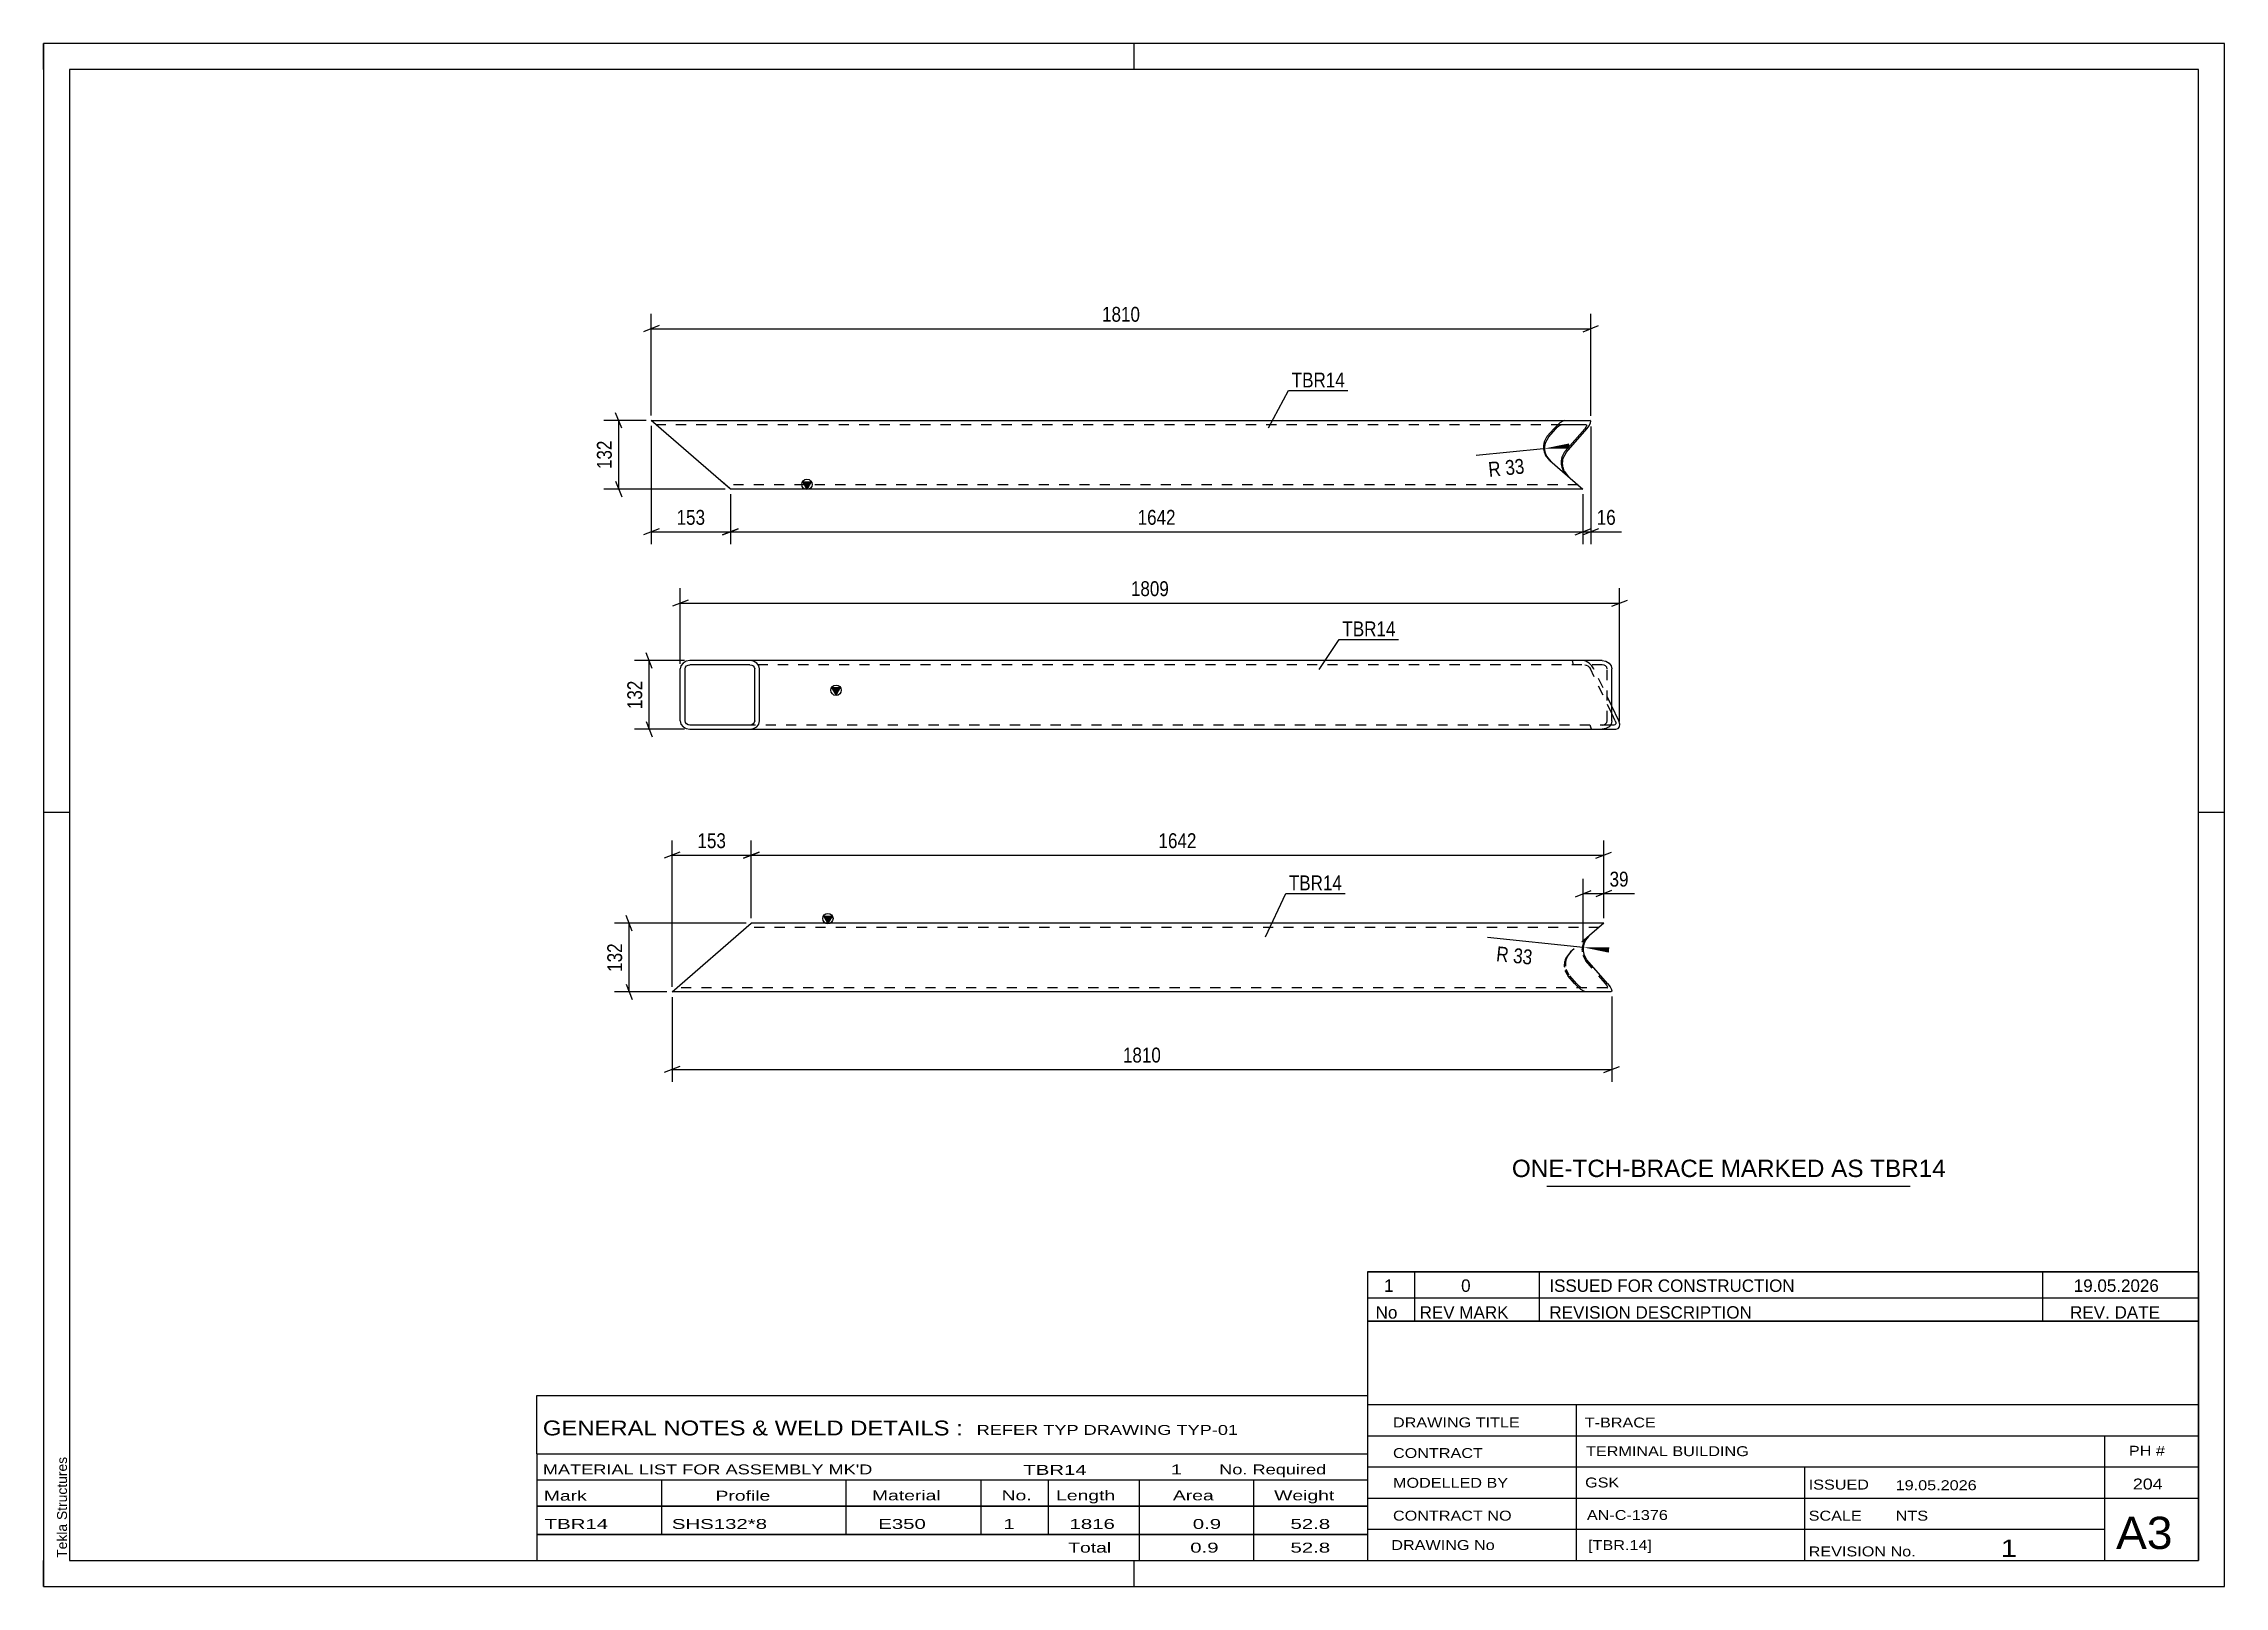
# Model space of a CAD drawing. Header units: millimetres. Extents: x 0 to 420, y 0 to 297.
import ezdxf

# ---------------------------------------------------------------- set-up
doc = ezdxf.new("R2010")
doc.units = ezdxf.units.MM
doc.linetypes.add('DXK_LINE_DOT2', pattern=[3.9198, 1.9599, -1.9599])
doc.styles.add('Arial', font='ARIAL.TTF', dxfattribs={"height": 0.2})
doc.styles.add('Arial Narrow', font='ARIALN.TTF', dxfattribs={"height": 0.2})

# ---------------------------------------------------------------- blocks, each defined once
blk = doc.blocks.new('Unknown-491737003-2114')
at = {"color": 5, "linetype": 'Continuous'}
for p, q in [((420, 297), (0, 297)), ((0, 297), (0, 0)), ((0, 292), (0, 297)), ((210, 292), (210, 297)), ((420, 0), (420, 297)), ((415, 292), (5, 292)), ((5, 292), (5, 5)), ((415, 5), (415, 292)), ((5, 149), (0, 149)), ((420, 149), (415, 149)), ((0, 0), (0, 5)), ((5, 5), (415, 5)), ((210, 0), (210, 5)), ((0, 0), (420, 0))]:
    blk.add_line(p, q, dxfattribs=at)
at = {"color": 174, "linetype": 'Continuous', "style": 'Arial'}
blk.add_text('Tekla Structures', height=1.9102, rotation=90, dxfattribs=at).set_placement((4.5, 5.5))
blk = doc.blocks.new('Unknown-491737003-2874')
at = {"color": 7, "linetype": 'Continuous'}
for p, q in [((255, 51.05), (255, 5)), ((255, 51.05), (415, 51.05)), ((415, 51), (415, 5)), ((255, 35), (415, 35)), ((295.14, 35), (295.14, 5)), ((255, 29), (415, 29)), ((397, 5.05), (397, 28.9)), ((255, 23), (415, 23)), ((339.14, 23), (339.14, 5)), ((255, 17), (415, 17)), ((255, 11), (397, 11)), ((255, 5), (415, 5))]:
    blk.add_line(p, q, dxfattribs=at)
at = {"color": 7, "style": 'Arial Narrow'}
for s, height, width, p in [('DRAWING TITLE', 1.9089, 1.425378, (259.88, 30.61)), ('T-BRACE', 1.909, 1.425378, (296.81, 30.59)), ('CONTRACT', 1.909, 1.425378, (259.88, 24.71)), ('TERMINAL BUILDING', 1.9089, 1.425378, (297.06, 25.07)), ('MODELLED BY', 1.9089, 1.425378, (259.88, 18.98)), ('GSK', 1.909, 1.425378, (296.88, 19.04)), ('ISSUED', 1.909, 1.425378, (339.94, 18.64)), ('19.05.2026', 1.909, 1.425378, (356.69, 18.52)), ('CONTRACT NO', 1.9089, 1.425378, (259.88, 12.66)), ('AN-C-1376', 1.909, 1.425378, (297.23, 12.78)), ('SCALE', 1.909, 1.425378, (339.94, 12.65)), ('A3', 6.204, 1.25, (399.14, 7.2)), ('DRAWING No', 1.909, 1.425378, (259.56, 7)), ('[TBR.14]', 1.909, 1.425378, (297.46, 6.99)), ('1', 3.34, 1.5, (376.91, 5.68)), ('REVISION No.', 1.9089, 1.425378, (339.94, 5.77))]:
    blk.add_text(s, height=height, dxfattribs=dict(at, width=width)).set_placement(p)
at = {"color": 7, "linetype": 'Continuous', "style": 'Arial Narrow'}
for s, height, width, p in [('PH #', 1.909, 1.43, (401.6, 25.15)), ('204', 2.1, 1.43, (402.37, 18.65)), ('NTS', 1.909, 1.425378, (356.7, 12.65))]:
    blk.add_text(s, height=height, dxfattribs=dict(at, width=width)).set_placement(p)
blk = doc.blocks.new('Unknown-491737003-2875')
at = {"color": 7, "linetype": 'Continuous'}
for p, q in [((95, 36.75), (255, 36.75)), ((95, 25.5), (95, 36.75)), ((255, 36.75), (255, 25.5)), ((95, 25.5), (255, 25.5)), ((95, 25.5), (95, 20.5)), ((255, 25.5), (255, 20.5)), ((95, 20.5), (255, 20.5)), ((95, 20.5), (95, 15.5)), ((119, 20.5), (119, 15.5)), ((154.5, 20.5), (154.5, 15.5)), ((180.5, 20.5), (180.5, 15.5)), ((193.5, 20.5), (193.5, 15.5)), ((211, 20.5), (211, 15.5)), ((233, 20.5), (233, 15.5)), ((255, 20.5), (255, 15.5)), ((95, 15.5), (255, 15.5)), ((95, 15.45), (95, 10.05)), ((95, 15.45), (255, 15.45)), ((119, 15.5), (119, 10)), ((154.5, 15.5), (154.5, 10)), ((180.5, 15.5), (180.5, 10)), ((193.5, 15.5), (193.5, 10)), ((211, 15.5), (211, 10)), ((233, 15.5), (233, 10)), ((255, 15.45), (255, 10.05)), ((95, 10.05), (255, 10.05)), ((95, 10), (255, 10)), ((95, 10), (95, 5)), ((211, 10), (211, 5)), ((233, 10), (233, 5)), ((255, 10), (255, 5)), ((95, 5), (255, 5))]:
    blk.add_line(p, q, dxfattribs=at)
at = {"color": 7, "style": 'Arial Narrow'}
for s, height, width, p in [('GENERAL NOTES & WELD DETAILS :', 2.8633, 1.4, (96.15, 29.06)), ('REFER TYP DRAWING TYP-01', 1.9089, 1.6, (179.7, 29.16)), ("MATERIAL LIST FOR ASSEMBLY MK'D", 1.9089, 1.6, (96.15, 21.56)), ('TBR14', 1.909, 1.794707, (188.68, 21.47)), ('1', 1.91, 1.794707, (217.08, 21.56)), ('No. Required', 1.9089, 1.6, (226.41, 21.56)), ('Mark', 1.909, 1.7, (96.34, 16.5)), ('Profile', 1.909, 1.7, (129.41, 16.5)), ('Material', 1.909, 1.7, (159.54, 16.56)), ('No.', 1.909, 1.7, (184.5, 16.56)), ('Length', 1.909, 1.7, (195, 16.56)), ('Area', 1.909, 1.7, (217.5, 16.56)), ('Weight', 1.909, 1.7, (237, 16.56))]:
    blk.add_text(s, height=height, dxfattribs=dict(at, width=width)).set_placement(p)
at = {"color": 7, "linetype": 'Continuous', "style": 'Arial Narrow'}
for s, height, width, p in [('TBR14', 1.909, 1.794707, (96.5, 11.06)), ('SHS132*8', 1.909, 1.794707, (121, 11.06)), ('E350', 1.909, 1.794707, (160.74, 11.06)), ('1', 1.91, 1.794707, (184.86, 11.06)), ('1816', 1.909, 1.794707, (197.58, 11.06)), ('0.9', 1.909, 1.794707, (221.32, 11.06)), ('52.8', 1.909, 1.794707, (240.14, 11.06)), ('Total', 1.909, 1.7, (197.33, 6.5)), ('0.9', 1.909, 1.794707, (220.83, 6.5)), ('52.8', 1.909, 1.794707, (240.14, 6.5))]:
    blk.add_text(s, height=height, dxfattribs=dict(at, width=width)).set_placement(p)
blk = doc.blocks.new('Unknown-491737003-2876')
at = {"color": 7, "linetype": 'Continuous'}
for p, q in [((255, 60.55), (415, 60.55)), ((415, 60.55), (255, 60.55)), ((255, 60.55), (255, 55.55)), ((264, 60.55), (264, 55.55)), ((288, 60.55), (288, 55.55)), ((385, 60.55), (385, 55.55)), ((415, 60.55), (415, 55.55)), ((255, 55.55), (415, 55.55)), ((255, 55.55), (255, 51.05)), ((255, 55.55), (415, 55.55)), ((264, 55.55), (264, 51.05)), ((288, 55.55), (288, 51.05)), ((385, 55.55), (385, 51.05)), ((415, 55.55), (415, 51.05)), ((415, 51.05), (255, 51.05))]:
    blk.add_line(p, q, dxfattribs=at)
at = {"color": 7, "linetype": 'Continuous', "style": 'Arial Narrow'}
for s, height, width, p in [('1', 2.39, 1.196471, (258.16, 56.7)), ('0', 2.39, 1.196471, (273, 56.7)), ('ISSUED FOR CONSTRUCTION', 2.3861, 1.196471, (290, 56.7)), ('19.05.2026', 2.386, 1.196471, (391, 56.7)), ('No', 2.386, 1.2, (256.54, 51.55)), ('REV MARK', 2.386, 1.2, (265, 51.55)), ('REVISION DESCRIPTION', 2.3861, 1.2, (290, 51.55)), ('REV. DATE', 2.386, 1.2, (390.28, 51.55))]:
    blk.add_text(s, height=height, dxfattribs=dict(at, width=width)).set_placement(p)
blk = doc.blocks.new('Unknown-491737003-2877')
at = {"color": 7, "linetype": 'Continuous'}
blk.add_line((289.5, 77.05), (359.5, 77.05), dxfattribs=at)
at = {"color": 7, "style": 'Arial'}
blk.add_text('ONE-TCH-BRACE MARKED AS TBR14', height=3.3428, dxfattribs=at).set_placement((282.78, 78.8))
blk = doc.blocks.new('Part-491737003-1965 - 1879')
at = {"linetype": 'Continuous'}
blk.add_hatch(color=2, dxfattribs=at).paths.add_polyline_path([(151.04, 127.65), (150.24, 129.05), (151.84, 129.05)])
at = {"color": 2, "linetype": 'Continuous'}
for p, q in [((121.04, 114.45), (136.3, 127.65)), ((300.46, 127.65), (136.3, 127.65)), ((151.04, 127.65), (150.24, 129.05)), ((150.24, 129.05), (151.84, 129.05)), ((151.84, 129.05), (151.04, 127.65)), ((300.46, 127.65), (297.73, 125.28)), ((296.9, 124.25), (297.73, 125.28)), ((297.24, 120.64), (296.64, 121.73)), ((301.21, 116.05), (297.24, 120.64)), ((301.82, 114.45), (121.04, 114.45)), ((301.21, 116.05), (301.68, 115.44)), ((301.68, 115.44), (301.96, 114.92)), ((302.01, 114.57), (301.82, 114.45)), ((301.96, 114.92), (302.01, 114.57))]:
    blk.add_line(p, q, dxfattribs=at)
at = {"color": 7, "linetype": 'DXK_LINE_DOT2'}
for p, q in [((299.54, 126.85), (135.38, 126.85)), ((294.09, 122.14), (293.27, 121.1)), ((293.49, 121.29), (294.31, 122.33)), ((297.73, 125.28), (294.09, 122.14)), ((297.51, 125.09), (296.68, 124.06)), ((293, 118.59), (293.61, 117.49)), ((293.83, 117.68), (293.22, 118.78)), ((295.24, 116.05), (293.83, 117.68)), ((296.42, 121.54), (297.02, 120.45)), ((300.82, 116.05), (297.02, 120.45)), ((121.97, 115.25), (122.04, 115.31)), ((301.13, 115.25), (121.97, 115.25)), ((294.86, 116.05), (293.61, 117.49)), ((295.45, 115.44), (294.86, 116.05)), ((295.24, 116.05), (295.54, 115.74)), ((296.06, 114.92), (295.45, 115.44)), ((295.54, 115.74), (295.84, 115.49)), ((295.84, 115.49), (295.92, 115.44)), ((295.92, 115.44), (296.12, 115.31)), ((296.61, 114.57), (296.06, 114.92)), ((296.12, 115.31), (296.32, 115.25)), ((297.01, 114.45), (296.61, 114.57)), ((301.06, 115.74), (300.82, 116.05)), ((301.2, 115.49), (301.06, 115.74)), ((301.13, 115.25), (301.23, 115.31)), ((301.23, 115.31), (301.2, 115.49))]:
    blk.add_line(p, q, dxfattribs=at)
at = {"color": 2, "linetype": 'Continuous'}
blk.add_circle((151.04, 128.55), 1, dxfattribs=at)
at = {"color": 7, "linetype": 'DXK_LINE_DOT2'}
for centre in [(299.59, 122.48), (296.18, 119.53), (296.4, 119.72)]:
    blk.add_arc(centre, 3.31, 151.6191, 196.5408, dxfattribs=at)
at = {"color": 2, "linetype": 'Continuous'}
blk.add_arc((299.81, 122.67), 3.31, 151.6191, 196.5408, dxfattribs=at)
blk = doc.blocks.new('Part-491737003-1972 - 1971')
at = {"linetype": 'Continuous'}
blk.add_hatch(color=2, dxfattribs=at).paths.add_polyline_path([(152.61, 171.62), (151.81, 173.02), (153.41, 173.02)])
at = {"color": 2, "linetype": 'Continuous'}
for p, q in [((122.75, 177.23), (122.61, 176.62)), ((122.61, 166.62), (122.61, 176.62)), ((123.15, 177.75), (122.75, 177.23)), ((123.75, 178.1), (123.15, 177.75)), ((123.54, 176.62), (123.61, 176.93)), ((123.54, 166.62), (123.54, 176.62)), ((123.61, 176.93), (123.81, 177.19)), ((124.46, 178.22), (123.75, 178.1)), ((123.81, 177.19), (124.11, 177.36)), ((124.11, 177.36), (124.46, 177.42)), ((300.18, 178.22), (124.46, 178.22)), ((136.02, 177.42), (124.46, 177.42)), ((136.73, 178.1), (136.02, 178.22)), ((136.02, 177.42), (136.37, 177.36)), ((136.37, 177.36), (136.67, 177.19)), ((136.67, 177.19), (136.87, 176.93)), ((137.33, 177.75), (136.73, 178.1)), ((136.87, 176.93), (136.95, 176.62)), ((136.95, 166.62), (136.95, 176.62)), ((137.73, 177.23), (137.33, 177.75)), ((137.87, 176.62), (137.73, 177.23)), ((137.87, 166.62), (137.87, 176.62)), ((300.18, 178.22), (300.89, 178.1)), ((300.89, 178.1), (301.49, 177.75)), ((301.49, 177.75), (301.89, 177.23)), ((301.89, 177.23), (302.03, 176.62)), ((302.03, 166.62), (302.03, 176.62)), ((152.61, 171.62), (151.81, 173.02)), ((151.81, 173.02), (153.41, 173.02)), ((153.41, 173.02), (152.61, 171.62)), ((303.39, 166.62), (302.03, 169.45)), ((302.7, 166.62), (302.03, 168.01)), ((122.61, 166.62), (122.75, 166.01)), ((122.75, 166.01), (123.15, 165.49)), ((123.15, 165.49), (123.75, 165.14)), ((123.61, 166.31), (123.54, 166.62)), ((123.81, 166.06), (123.61, 166.31)), ((123.75, 165.14), (124.46, 165.02)), ((124.11, 165.88), (123.81, 166.06)), ((124.46, 165.82), (124.11, 165.88)), ((136.02, 165.82), (124.46, 165.82)), ((124.46, 165.02), (300.18, 165.02)), ((136.37, 165.88), (136.02, 165.82)), ((136.02, 165.02), (136.73, 165.14)), ((136.67, 166.06), (136.37, 165.88)), ((136.87, 166.31), (136.67, 166.06)), ((136.73, 165.14), (137.33, 165.49)), ((136.95, 166.62), (136.87, 166.31)), ((137.33, 165.49), (137.73, 166.01)), ((137.73, 166.01), (137.87, 166.62)), ((300.89, 165.14), (300.18, 165.02)), ((300.18, 165.02), (302.78, 165.02)), ((301.49, 165.49), (300.89, 165.14)), ((301.89, 166.01), (301.49, 165.49)), ((302.39, 165.82), (301.74, 165.82)), ((302.03, 166.62), (301.89, 166.01)), ((302.63, 165.88), (302.39, 165.82)), ((302.77, 166.06), (302.63, 165.88)), ((302.7, 166.62), (302.8, 166.31)), ((302.8, 166.31), (302.77, 166.06)), ((302.78, 165.02), (303.25, 165.14)), ((303.25, 165.14), (303.53, 165.49)), ((303.58, 166.01), (303.39, 166.62)), ((303.53, 165.49), (303.58, 166.01))]:
    blk.add_line(p, q, dxfattribs=at)
at = {"color": 7, "linetype": 'DXK_LINE_DOT2'}
for p, q in [((300.18, 177.42), (136.02, 177.42)), ((294.67, 177.42), (294.45, 178.22)), ((297.01, 178.1), (296.43, 178.22)), ((296.81, 177.42), (297.11, 177.36)), ((297.63, 177.75), (297.01, 178.1)), ((297.11, 177.36), (297.41, 177.19)), ((297.41, 177.19), (297.69, 176.93)), ((298.18, 177.23), (297.63, 177.75)), ((297.69, 176.93), (297.89, 176.62)), ((302.03, 168.01), (297.89, 176.62)), ((298.58, 176.62), (298.18, 177.23)), ((302.03, 169.45), (298.58, 176.62)), ((300.53, 177.36), (300.18, 177.42)), ((300.83, 177.19), (300.53, 177.36)), ((301.04, 176.93), (300.83, 177.19)), ((301.11, 176.62), (301.04, 176.93)), ((301.11, 166.62), (301.11, 176.62)), ((301.74, 165.82), (136.02, 165.82)), ((298.09, 165.02), (297.87, 165.82)), ((300.18, 165.82), (300.53, 165.88)), ((300.53, 165.88), (300.83, 166.06)), ((300.83, 166.06), (301.04, 166.31)), ((301.04, 166.31), (301.11, 166.62))]:
    blk.add_line(p, q, dxfattribs=at)
at = {"color": 2, "linetype": 'Continuous'}
blk.add_circle((152.61, 172.52), 1, dxfattribs=at)
blk = doc.blocks.new('Part-491737003-2144 - 2143')
at = {"linetype": 'Continuous'}
blk.add_hatch(color=2, dxfattribs=at).paths.add_polyline_path([(147.02, 211.24), (146.22, 212.64), (147.82, 212.64)])
at = {"color": 2, "linetype": 'Continuous'}
for p, q in [((130.43, 212.84), (117.02, 224.44)), ((117.02, 224.44), (297.8, 224.44)), ((289.59, 221.4), (290.84, 222.84)), ((289.81, 221.21), (291.22, 222.84)), ((291.43, 223.45), (290.84, 222.84)), ((291.22, 222.84), (291.52, 223.15)), ((292.04, 223.97), (291.43, 223.45)), ((291.52, 223.15), (291.82, 223.41)), ((291.82, 223.41), (292.1, 223.58)), ((292.59, 224.32), (292.04, 223.97)), ((292.1, 223.58), (292.3, 223.64)), ((297.11, 223.64), (292.3, 223.64)), ((292.99, 224.44), (292.59, 224.32)), ((293, 218.45), (296.8, 222.84)), ((293.22, 218.26), (297.19, 222.84)), ((297.04, 223.15), (296.8, 222.84)), ((297.18, 223.41), (297.04, 223.15)), ((297.11, 223.64), (297.21, 223.58)), ((297.21, 223.58), (297.18, 223.41)), ((297.19, 222.84), (297.66, 223.45)), ((297.66, 223.45), (297.94, 223.97)), ((297.99, 224.32), (297.8, 224.44)), ((297.94, 223.97), (297.99, 224.32)), ((288.98, 220.3), (289.59, 221.4)), ((289.81, 221.21), (289.2, 220.11)), ((292.4, 217.35), (293, 218.45)), ((290.07, 216.75), (289.25, 217.79)), ((289.47, 217.6), (290.29, 216.56)), ((290.07, 216.75), (296.44, 211.24)), ((293.22, 218.26), (292.62, 217.16)), ((293.49, 213.8), (292.66, 214.84)), ((292.88, 214.64), (293.71, 213.61)), ((132.28, 211.24), (130.43, 212.84)), ((296.44, 211.24), (132.28, 211.24)), ((147.02, 211.24), (146.22, 212.64)), ((146.22, 212.64), (147.82, 212.64)), ((147.82, 212.64), (147.02, 211.24))]:
    blk.add_line(p, q, dxfattribs=at)
at = {"color": 7, "linetype": 'DXK_LINE_DOT2'}
for p, q in [((117.95, 223.64), (118.02, 223.58)), ((292.3, 223.64), (117.95, 223.64)), ((132.14, 211.36), (130.43, 212.84)), ((295.52, 212.04), (131.36, 212.04))]:
    blk.add_line(p, q, dxfattribs=at)
at = {"color": 2, "linetype": 'Continuous'}
blk.add_circle((147.02, 212.14), 1, dxfattribs=at)
for centre in [(292.16, 219.36), (292.38, 219.17), (295.57, 216.41), (295.79, 216.22)]:
    blk.add_arc(centre, 3.31, 163.4592, 208.3809, dxfattribs=at)
blk = doc.blocks.new('StraightDimension-491737003-2439 - 1879')
at = {"color": 7, "linetype": 'Continuous'}
for p, q in [((296.52, 124.02), (296.52, 136.22)), ((300.46, 128.65), (300.46, 136.22)), ((295.02, 132.77), (298.02, 133.97)), ((296.52, 133.37), (300.46, 133.37)), ((301.96, 133.97), (298.96, 132.77))]:
    blk.add_line(p, q, dxfattribs=at)
at = {"color": 0}
blk.add_wipeout([(305.84, 134.12), (305.84, 138.32), (300.99, 138.32), (300.99, 134.12)], dxfattribs=at)
at = {"color": 7, "linetype": 'Continuous'}
blk.add_line((300.46, 133.37), (306.37, 133.37), dxfattribs=at)
blk.add_line((300.46, 133.37), (306.37, 133.37), dxfattribs=at)
at = {"color": 3, "style": 'Arial Narrow'}
blk.add_text('39', height=2.863, dxfattribs=at).set_placement((301.59, 134.72))
blk = doc.blocks.new('StraightDimension-491737003-2186 - 1879')
at = {"color": 7, "linetype": 'Continuous'}
for p, q in [((121.04, 113.45), (121.04, 97.1)), ((302.01, 113.57), (302.01, 97.1)), ((122.54, 100.1), (119.54, 98.9)), ((121.04, 99.5), (302.01, 99.5)), ((300.51, 98.9), (303.51, 100.1))]:
    blk.add_line(p, q, dxfattribs=at)
at = {"color": 0}
blk.add_wipeout([(215.78, 100.25), (215.78, 104.45), (207.27, 104.45), (207.27, 100.25)], dxfattribs=at)
at = {"color": 3, "style": 'Arial Narrow'}
blk.add_text('1810', height=2.863, dxfattribs=at).set_placement((207.87, 100.85))
blk = doc.blocks.new('StraightDimension-491737003-2371 - 1879')
at = {"color": 7, "linetype": 'Continuous'}
for p, q in [((136.3, 128.65), (136.3, 143.62)), ((300.46, 128.65), (300.46, 143.62)), ((137.8, 141.37), (134.8, 140.17)), ((136.3, 140.77), (300.46, 140.77)), ((298.96, 140.17), (301.96, 141.37))]:
    blk.add_line(p, q, dxfattribs=at)
at = {"color": 0}
blk.add_wipeout([(222.64, 141.52), (222.64, 145.72), (214.12, 145.72), (214.12, 141.52)], dxfattribs=at)
at = {"color": 3, "style": 'Arial Narrow'}
blk.add_text('1642', height=2.863, dxfattribs=at).set_placement((214.72, 142.12))
blk = doc.blocks.new('RadiusDimension-491737003-2436 - 1879')
at = {"linetype": 'Continuous'}
blk.add_hatch(color=7, dxfattribs=at).paths.add_polyline_path([(301.44, 122), (296.52, 123.02), (301.54, 123)])
at = {"color": 7, "linetype": 'Continuous'}
blk.add_line((296.52, 123.02), (278.08, 124.93), dxfattribs=at)
blk.add_arc((299.81, 122.67), 3.31, 151.6191, 196.5408, dxfattribs=at)
at = {"color": 0}
blk.add_wipeout([(287.1, 119.02), (287.53, 123.19), (279.43, 124.03), (279, 119.86)], dxfattribs=at)
at = {"color": 3, "style": 'Arial Narrow'}
blk.add_text('R 33', height=2.863, rotation=-5.9187, dxfattribs=at).set_placement((279.66, 120.39))
blk = doc.blocks.new('StraightDimension-491737003-2372 - 1879')
at = {"color": 7, "linetype": 'Continuous'}
for p, q in [((121.04, 115.45), (121.04, 143.62)), ((136.3, 128.65), (136.3, 143.62)), ((122.54, 141.37), (119.54, 140.17)), ((121.04, 140.77), (136.3, 140.77)), ((134.8, 140.17), (137.8, 141.37))]:
    blk.add_line(p, q, dxfattribs=at)
at = {"color": 0}
blk.add_wipeout([(132.01, 141.52), (132.01, 145.72), (125.33, 145.72), (125.33, 141.52)], dxfattribs=at)
at = {"color": 3, "style": 'Arial Narrow'}
blk.add_text('153', height=2.863, dxfattribs=at).set_placement((125.93, 142.12))
blk = doc.blocks.new('StraightDimension-491737003-2452 - 1879')
at = {"color": 7, "linetype": 'Continuous'}
for p, q in [((135.3, 127.65), (109.92, 127.65)), ((113.37, 126.15), (112.17, 129.15)), ((112.77, 114.45), (112.77, 127.65)), ((120.04, 114.45), (109.92, 114.45)), ((112.17, 115.95), (113.37, 112.95))]:
    blk.add_line(p, q, dxfattribs=at)
at = {"color": 0}
blk.add_wipeout([(112.02, 124.39), (107.82, 124.39), (107.82, 117.71), (112.02, 117.71)], dxfattribs=at)
at = {"color": 3, "style": 'Arial Narrow'}
blk.add_text('132', height=2.863, rotation=90.0002, dxfattribs=at).set_placement((111.42, 118.31))
blk = doc.blocks.new('StraightDimension-491737003-2470 - 1971')
at = {"color": 7, "linetype": 'Continuous'}
for p, q in [((124.11, 189.89), (121.11, 188.69)), ((122.61, 177.62), (122.61, 192.14)), ((122.61, 189.29), (303.53, 189.29)), ((302.03, 188.69), (305.03, 189.89)), ((303.53, 166.49), (303.53, 192.14))]:
    blk.add_line(p, q, dxfattribs=at)
at = {"color": 0}
blk.add_wipeout([(217.33, 190.04), (217.33, 194.24), (208.81, 194.24), (208.81, 190.04)], dxfattribs=at)
at = {"color": 3, "style": 'Arial Narrow'}
blk.add_text('1809', height=2.863, dxfattribs=at).set_placement((209.41, 190.64))
blk = doc.blocks.new('StraightDimension-491737003-2485 - 1971')
at = {"color": 7, "linetype": 'Continuous'}
for p, q in [((123.46, 178.22), (113.78, 178.22)), ((117.23, 176.72), (116.03, 179.72)), ((116.63, 165.02), (116.63, 178.22)), ((123.46, 165.02), (113.78, 165.02)), ((116.03, 166.52), (117.23, 163.52))]:
    blk.add_line(p, q, dxfattribs=at)
at = {"color": 0}
blk.add_wipeout([(115.88, 174.96), (111.68, 174.96), (111.68, 168.28), (115.88, 168.28)], dxfattribs=at)
at = {"color": 3, "style": 'Arial Narrow'}
blk.add_text('132', height=2.863, rotation=90.0002, dxfattribs=at).set_placement((115.28, 168.88))
blk = doc.blocks.new('StraightDimension-491737003-2527 - 2143')
at = {"color": 7, "linetype": 'Continuous'}
for p, q in [((116.02, 224.44), (107.92, 224.44)), ((111.37, 222.94), (110.17, 225.94)), ((110.77, 211.24), (110.77, 224.44)), ((131.28, 211.24), (107.92, 211.24)), ((110.17, 212.74), (111.37, 209.74))]:
    blk.add_line(p, q, dxfattribs=at)
at = {"color": 0}
blk.add_wipeout([(110.02, 221.18), (105.82, 221.18), (105.82, 214.5), (110.02, 214.5)], dxfattribs=at)
at = {"color": 3, "style": 'Arial Narrow'}
blk.add_text('132', height=2.863, rotation=90.0002, dxfattribs=at).set_placement((109.42, 215.1))
blk = doc.blocks.new('StraightDimension-491737003-2545 - 2143')
at = {"color": 7, "linetype": 'Continuous'}
for p, q in [((117.02, 225.44), (117.02, 244.96)), ((297.99, 225.32), (297.99, 244.96)), ((118.52, 242.71), (115.52, 241.51)), ((117.02, 242.11), (297.99, 242.11)), ((296.49, 241.51), (299.49, 242.71))]:
    blk.add_line(p, q, dxfattribs=at)
at = {"color": 0}
blk.add_wipeout([(211.76, 242.86), (211.76, 247.06), (203.25, 247.06), (203.25, 242.86)], dxfattribs=at)
at = {"color": 3, "style": 'Arial Narrow'}
blk.add_text('1810', height=2.863, dxfattribs=at).set_placement((203.85, 243.46))
blk = doc.blocks.new('RadiusDimension-491737003-2563 - 2143')
at = {"linetype": 'Continuous'}
blk.add_hatch(color=7, dxfattribs=at).paths.add_polyline_path([(293.89, 219.04), (288.87, 219.02), (293.79, 220.03)])
at = {"color": 7, "linetype": 'Continuous'}
blk.add_line((288.87, 219.02), (275.93, 217.68), dxfattribs=at)
blk.add_arc((292.16, 219.36), 3.31, 163.4592, 208.3809, dxfattribs=at)
at = {"color": 0}
blk.add_wipeout([(285.97, 213.74), (285.53, 217.92), (277.43, 217.08), (277.87, 212.9)], dxfattribs=at)
at = {"color": 3, "style": 'Arial Narrow'}
blk.add_text('R 33', height=2.863, rotation=5.9187, dxfattribs=at).set_placement((278.4, 213.56))
blk = doc.blocks.new('StraightDimension-491737003-2804 - 2143')
at = {"color": 7, "linetype": 'Continuous'}
for p, q in [((297.99, 223.32), (297.99, 200.62)), ((296.44, 210.24), (296.44, 200.62)), ((294.94, 202.42), (297.94, 203.62)), ((296.44, 203.02), (297.99, 203.02)), ((299.49, 203.62), (296.49, 202.42))]:
    blk.add_line(p, q, dxfattribs=at)
at = {"color": 0}
blk.add_wipeout([(303.37, 203.77), (303.37, 207.97), (298.52, 207.97), (298.52, 203.77)], dxfattribs=at)
at = {"color": 7, "linetype": 'Continuous'}
blk.add_line((297.99, 203.02), (303.9, 203.02), dxfattribs=at)
blk.add_line((297.99, 203.02), (303.9, 203.02), dxfattribs=at)
at = {"color": 3, "style": 'Arial Narrow'}
blk.add_text('16', height=2.863, dxfattribs=at).set_placement((299.12, 204.37))
blk = doc.blocks.new('StraightDimension-491737003-2805 - 2143')
at = {"color": 7, "linetype": 'Continuous'}
for p, q in [((132.28, 210.24), (132.28, 200.62)), ((296.44, 210.24), (296.44, 200.62)), ((133.78, 203.62), (130.78, 202.42)), ((132.28, 203.02), (296.44, 203.02)), ((294.94, 202.42), (297.94, 203.62))]:
    blk.add_line(p, q, dxfattribs=at)
at = {"color": 0}
blk.add_wipeout([(218.62, 203.77), (218.62, 207.97), (210.1, 207.97), (210.1, 203.77)], dxfattribs=at)
at = {"color": 3, "style": 'Arial Narrow'}
blk.add_text('1642', height=2.863, dxfattribs=at).set_placement((210.7, 204.37))
blk = doc.blocks.new('StraightDimension-491737003-2806 - 2143')
at = {"color": 7, "linetype": 'Continuous'}
for p, q in [((117.02, 223.44), (117.02, 200.62)), ((132.28, 210.24), (132.28, 200.62)), ((118.52, 203.62), (115.52, 202.42)), ((117.02, 203.02), (132.28, 203.02)), ((130.78, 202.42), (133.78, 203.62))]:
    blk.add_line(p, q, dxfattribs=at)
at = {"color": 0}
blk.add_wipeout([(127.99, 203.77), (127.99, 207.97), (121.31, 207.97), (121.31, 203.77)], dxfattribs=at)
at = {"color": 3, "style": 'Arial Narrow'}
blk.add_text('153', height=2.863, dxfattribs=at).set_placement((121.91, 204.37))
blk = doc.blocks.new('Mark-491737003-2017 - 1879')
at = {"color": 0}
blk.add_wipeout([(250.05, 134), (250.05, 137), (239.82, 137), (239.82, 134)], dxfattribs=at)
blk.add_wipeout([(250.05, 134), (250.05, 137), (239.82, 137), (239.82, 134)], dxfattribs=at)
at = {"color": 30, "linetype": 'Continuous'}
for p, q in [((235.33, 125.05), (239.22, 133.4)), ((239.22, 133.4), (250.65, 133.4))]:
    blk.add_line(p, q, dxfattribs=at)
at = {"color": 3, "style": 'Arial Narrow'}
blk.add_text('TBR14', height=2.863, dxfattribs=at).set_placement((239.82, 134))
blk = doc.blocks.new('Mark-491737003-2637 - 1971')
at = {"color": 0}
blk.add_wipeout([(260.37, 182.9), (260.37, 185.9), (250.14, 185.9), (250.14, 182.9)], dxfattribs=at)
blk.add_wipeout([(260.37, 182.9), (260.37, 185.9), (250.14, 185.9), (250.14, 182.9)], dxfattribs=at)
at = {"color": 30, "linetype": 'Continuous'}
for p, q in [((245.66, 176.48), (249.54, 182.3)), ((249.54, 182.3), (260.97, 182.3))]:
    blk.add_line(p, q, dxfattribs=at)
at = {"color": 3, "style": 'Arial Narrow'}
blk.add_text('TBR14', height=2.863, dxfattribs=at).set_placement((250.14, 182.9))
blk = doc.blocks.new('Mark-491737003-2643 - 2143')
at = {"color": 0}
blk.add_wipeout([(250.61, 230.81), (250.61, 233.81), (240.38, 233.81), (240.38, 230.81)], dxfattribs=at)
blk.add_wipeout([(250.61, 230.81), (250.61, 233.81), (240.38, 233.81), (240.38, 230.81)], dxfattribs=at)
at = {"color": 30, "linetype": 'Continuous'}
for p, q in [((235.91, 223.06), (239.78, 230.21)), ((239.78, 230.21), (251.21, 230.21))]:
    blk.add_line(p, q, dxfattribs=at)
at = {"color": 3, "style": 'Arial Narrow'}
blk.add_text('TBR14', height=2.863, dxfattribs=at).set_placement((240.38, 230.81))

msp = doc.modelspace()

# ---------------------------------------------------------------- block references
for name in ['Unknown-491737003-2114', 'Part-491737003-2144 - 2143', 'Part-491737003-1972 - 1971', 'Part-491737003-1965 - 1879', 'Unknown-491737003-2877', 'Unknown-491737003-2876', 'Unknown-491737003-2874', 'Unknown-491737003-2875']:
    msp.add_blockref(name, (0, 0))

# ---------------------------------------------------------------- next in the draw order: block references
for name in ['StraightDimension-491737003-2527 - 2143', 'RadiusDimension-491737003-2563 - 2143', 'StraightDimension-491737003-2470 - 1971', 'StraightDimension-491737003-2439 - 1879', 'StraightDimension-491737003-2186 - 1879']:
    msp.add_blockref(name, (0, 0))

# ---------------------------------------------------------------- next in the draw order: block references
for name in ['StraightDimension-491737003-2545 - 2143', 'Mark-491737003-2637 - 1971', 'StraightDimension-491737003-2485 - 1971', 'StraightDimension-491737003-2371 - 1879', 'RadiusDimension-491737003-2436 - 1879']:
    msp.add_blockref(name, (0, 0))

# ---------------------------------------------------------------- next in the draw order: block references
for name in ['Mark-491737003-2643 - 2143', 'StraightDimension-491737003-2804 - 2143', 'StraightDimension-491737003-2372 - 1879', 'Mark-491737003-2017 - 1879']:
    msp.add_blockref(name, (0, 0))

# ---------------------------------------------------------------- next in the draw order: block references
for name in ['StraightDimension-491737003-2805 - 2143', 'StraightDimension-491737003-2452 - 1879']:
    msp.add_blockref(name, (0, 0))

# ---------------------------------------------------------------- next in the draw order: block references
msp.add_blockref('StraightDimension-491737003-2806 - 2143', (0, 0))

doc.saveas('drawing.dxf')
